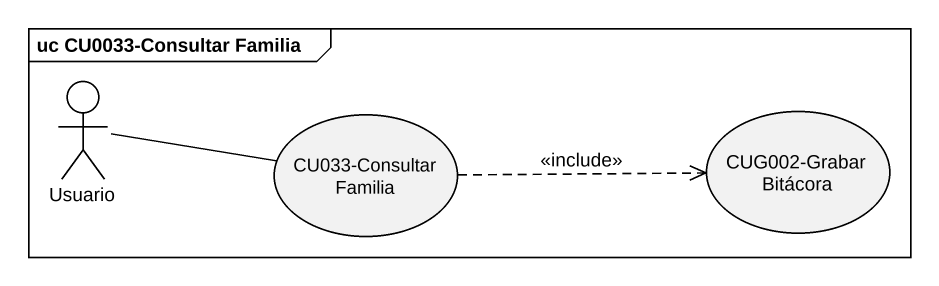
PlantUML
@startuml
mainframe uc CU0033-Consultar Familia
actor Usuario
usecase "CU033-Consultar Familia" as CU033_Consultar_Familia
usecase "CUG002-Grabar Bitácora" as CUG002_Grabar_Bitácora
Usuario -right- CU033_Consultar_Familia
CU033_Consultar_Familia .right.> CUG002_Grabar_Bitácora : <<include>>
@enduml
